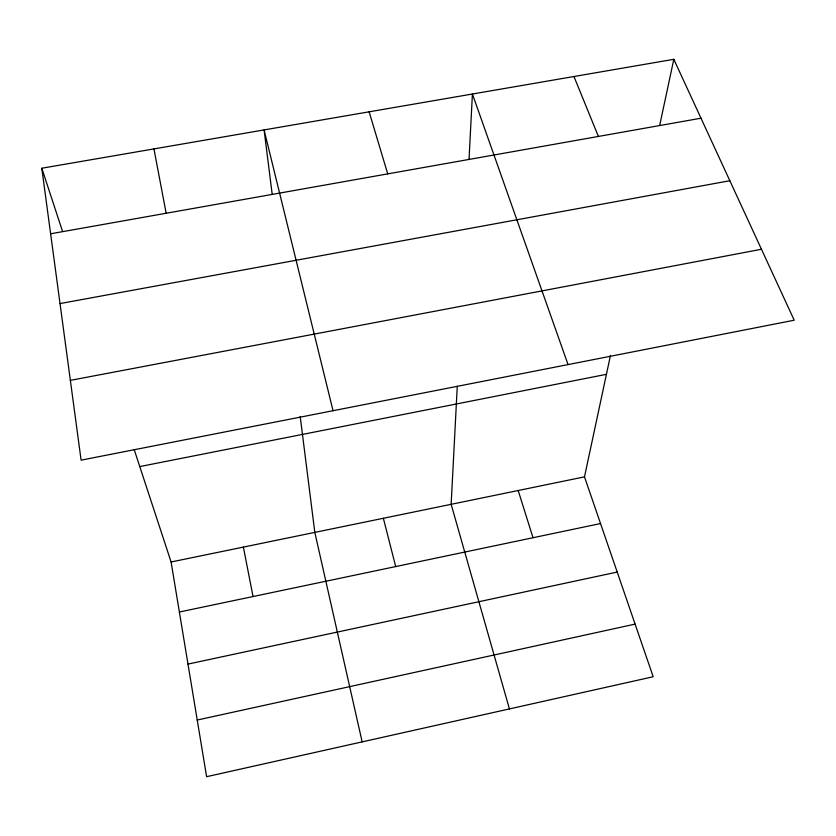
<?xml version="1.0" encoding="UTF-8"?>
<svg xmlns="http://www.w3.org/2000/svg" width="836" height="836" viewBox="0 0 836 836"><rect width="100%" height="100%" fill="white"/><g stroke="black" fill="none" stroke-linecap="round" stroke-linejoin="round"><path stroke-width="1.25" d="M457.271 386.211L451.147 504.317L509.427 708.918M469.048 158.965L472.413 94.008L568.052 364.59M134.199 449.601L171.098 561.98L206.607 776.696L653.188 676.742L584.489 476.865L610.458 355.478M659.75 125.087L673.816 59.304L41.8 168.235L81.102 460.155L794.2 320.209L673.816 59.304M197.233 720.036L635.099 624.105M187.985 664.087L617.208 572.064M179.374 612.015L600.53 523.545M171.098 561.98L584.489 476.865M139.769 466.582L606.424 374.319M70.36 380.37L761.471 249.264M60.025 303.572L729.838 180.722M50.63 233.787L701.007 118.21M573.966 76.515L598.388 136.446M41.8 168.235L62.481 231.206M518.184 490.513L533.023 537.726M369.136 111.815L387.726 173.888M383.358 518.278L395.7 566.568M333.041 410.706L264.082 129.925L272.149 193.952M362.155 741.887L314.817 532.386L300.197 416.464M243.37 547.099L253.047 596.538M153.939 148.902L166.165 213.253"/></g></svg>
